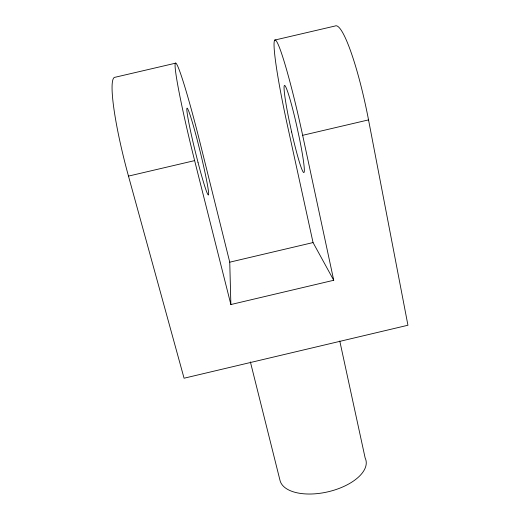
<?xml version="1.0" encoding="UTF-8"?>
<svg xmlns="http://www.w3.org/2000/svg" width="520" height="520" viewBox="0 0 520 520"><rect width="100%" height="100%" fill="white"/><g stroke="black" fill="none" stroke-linecap="round" stroke-linejoin="round"><path stroke-width="0.78" d="M229.749 262.178L313.047 242.567L333.729 280.267L230.874 304.538L194.63 160.615A89.837 4.791 76.2 0 1 175.266 63.459A89.837 4.791 76.2 0 1 200.636 145.06L229.749 262.178L230.874 304.538M274.742 40.072L335.134 26A89.694 13.175 78.3 0 1 368.531 119.892L407.94 325.24L184.073 378.216L128.479 176.105L194.63 160.615M313.047 242.567L287.287 124.781A89.733 6.377 77.5 0 1 275.49 40.105A89.733 6.377 77.5 0 1 302.653 135.317L368.531 119.892M175.747 63.135L115.135 77.252A89.921 11.635 75.4 0 0 128.479 176.105M250.38 361.907L280.007 480.382A44.135 22.068 -13.1 0 0 330.414 491.212A44.135 22.068 -13.1 0 0 365.137 457.964L339.775 341.016M302.653 135.317L333.729 280.267M198.01 162.376L195.019 150.495A44.694 2.373 76.2 0 1 186.908 108.355A44.694 2.373 76.2 0 1 197.919 142.617L200.59 153.309A44.694 2.373 76.2 0 1 208.559 194.74A44.694 2.373 76.2 0 1 198.01 162.376M291.636 131.995L289.302 121.238A44.642 3.159 77.5 0 1 284.778 85.495A44.642 3.159 77.5 0 1 296.913 126.646L299.481 138.613A44.642 3.159 77.5 0 1 303.563 172.452A44.642 3.159 77.5 0 1 291.636 131.995"/></g></svg>
